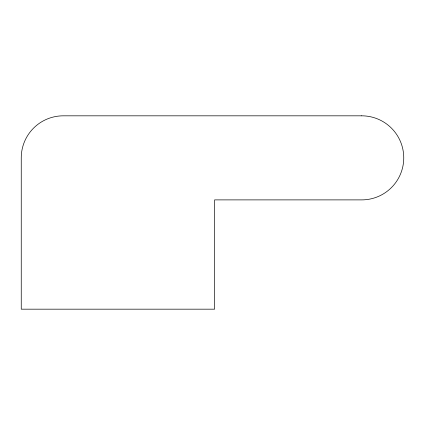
<?xml version="1.0" encoding="UTF-8"?>
<svg xmlns="http://www.w3.org/2000/svg" width="425" height="425" viewBox="0 0 425 425"><rect width="100%" height="100%" fill="white"/><g stroke="black" fill="none" stroke-linecap="round" stroke-linejoin="round"><path stroke-width="0.64" d="M361.717 115.823L63.282 115.823A42.032 42.032 0 0 0 21.25 157.856L21.25 309.177L214.604 309.177L214.604 199.888L361.717 199.888A42.032 42.032 0 0 0 403.75 157.856A42.032 42.032 0 0 0 361.717 115.823"/></g></svg>
